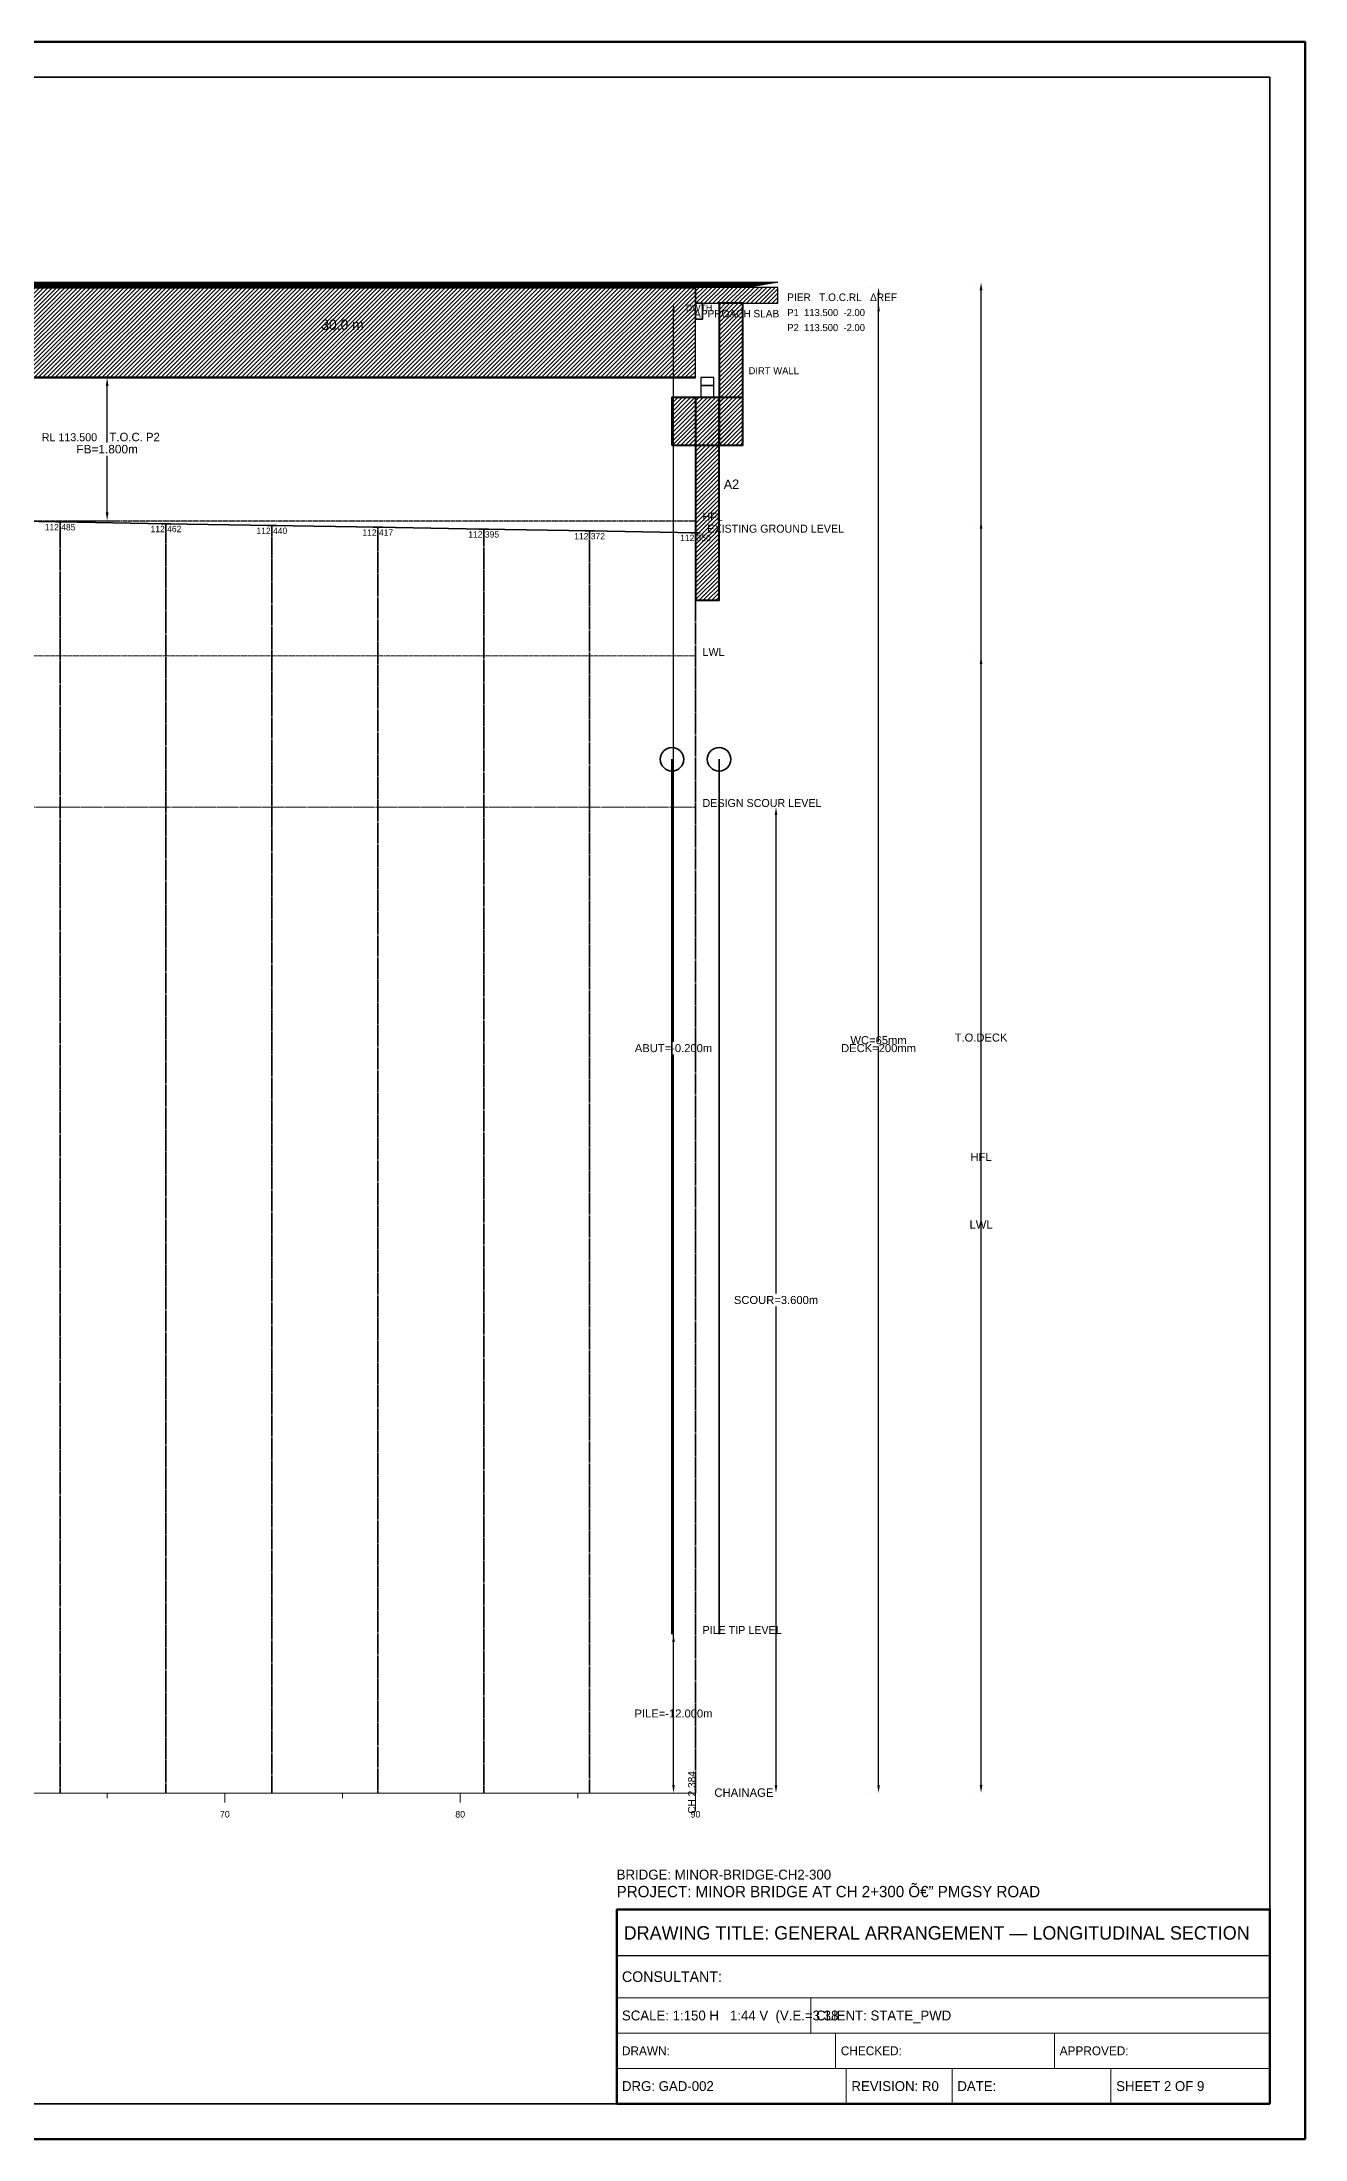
# Model space of a CAD drawing. Header units: metres. Extents: x 0 to 841, y 0 to 594.
# Drawn here: x 483 to 841, y 0 to 594 of the extents above; entities that cross this region are included whole.
import ezdxf
from ezdxf.enums import TextEntityAlignment as Align

# ---------------------------------------------------------------- set-up
doc = ezdxf.new("R2010")
doc.units = ezdxf.units.M
doc.linetypes.add('DASHED', pattern=[0.5, 0.375, -0.125])
doc.linetypes.add('DASHED2', pattern=[0.25, 0.1875, -0.0625])
for name, color, linetype, lineweight in [('ABUT-PROF', 4, 'Continuous', 50), ('BORDER-INNER', 7, 'Continuous', 35), ('BORDER-OUTER', 7, 'Continuous', 70), ('CIVIL-CHAINAGE', 7, 'Continuous', 18), ('CIVIL-GROUND', 3, 'Continuous', 35), ('CIVIL-HFL', 5, 'DASHED', 25), ('CIVIL-LWL', 4, 'DASHED', 18), ('CIVIL-ROAD', 7, 'Continuous', 25), ('CIVIL-SCOUR', 1, 'DASHED2', 18), ('DIM-CHAINAGE', 3, 'Continuous', 18), ('DIM-LINEAR', 3, 'Continuous', 18), ('FOUND-PILE', 4, 'Continuous', 35), ('STRUC-HATCHING', 8, 'Continuous', 18), ('SUB-ABUT', 3, 'Continuous', 35), ('SUB-BEARING', 5, 'Continuous', 25), ('SUB-DIRT-WALL', 3, 'Continuous', 35), ('SUPER-DECK', 2, 'Continuous', 50), ('SUPER-WEARING', 8, 'Continuous', 25), ('TEXT-GENERAL', 7, 'Continuous', 18), ('TEXT-HEADER', 7, 'Continuous', 25), ('TEXT-LEVEL', 5, 'Continuous', 18), ('TEXT-SPEC', 7, 'Continuous', 13), ('TEXT-TITLE', 7, 'Continuous', 25), ('TITLEBLK-BOX', 7, 'Continuous', 50), ('TITLEBLK-TEXT', 7, 'Continuous', 18)]:
    doc.layers.add(name, color=color, linetype=linetype, lineweight=lineweight)
doc.styles.add('BRIDGE_STD', font='Arial.ttf')
doc.dimstyles.new('pmb100', dxfattribs={"dimtxt": 2.5, "dimasz": 0.9375, "dimexe": 2.5, "dimexo": 2.5, "dimtad": 0, "dimtih": 1, "dimdec": 0, "dimtxsty": 'BRIDGE_STD', "dimcen": 2.5, "dimazin": 3, "dimtfac": 1, "dimtmove": 0, "dimatfit": 3})

msp = doc.modelspace()

# ---------------------------------------------------------------- hatches: boundary and pattern name
at = {"layer": 'STRUC-HATCHING'}
h = msp.add_hatch(dxfattribs=at)
h.set_pattern_fill('ANSI31', scale=0.2666667)
h.paths.add_polyline_path([(68.33, 498.92), (668.33, 498.92), (668.33, 524.49), (68.33, 524.49)])
h = msp.add_hatch(dxfattribs=at)
h.set_pattern_fill('ANSI31', scale=0.2666667)
h.paths.add_polyline_path([(668.33, 519.98), (691.67, 519.98), (691.67, 524.49), (668.33, 524.49)])
h = msp.add_hatch(dxfattribs=at)
h.set_pattern_fill('ANSI31', scale=0.2666667)
h.paths.add_polyline_path([(675, 479.78), (681.76, 479.78), (681.76, 519.98), (675, 519.98)])
h = msp.add_hatch(dxfattribs=at)
h.set_pattern_fill('ANSI31', scale=0.2666667)
h.paths.add_polyline_path([(661.58, 479.78), (681.76, 479.78), (681.76, 493.29), (661.58, 493.29)])
h = msp.add_hatch(dxfattribs=at)
h.set_pattern_fill('ANSI31', scale=0.2666667)
h.paths.add_polyline_path([(668.33, 435.86), (675, 435.86), (675, 493.29), (668.33, 493.29)])
at = {"layer": 'SUPER-WEARING'}
h = msp.add_hatch(dxfattribs=at)
h.set_pattern_fill('SOLID')
h.paths.add_polyline_path([(45, 525.95), (691.67, 525.95), (683, 524.49), (53.67, 524.49)])

# ---------------------------------------------------------------- linework, layer by layer
at = {"layer": 'ABUT-PROF', "lineweight": 35}
msp.add_lwpolyline([(668.33, 515.48), (670.33, 515.48), (670.33, 519.98), (668.33, 519.98), (668.33, 515.48)], dxfattribs=at)
at = {"layer": 'BORDER-INNER'}
msp.add_lwpolyline([(10, 10), (831, 10), (831, 584), (10, 584), (10, 10)], dxfattribs=at)
at = {"layer": 'BORDER-OUTER'}
msp.add_lwpolyline([(0, 0), (841, 0), (841, 594), (0, 594), (0, 0)], dxfattribs=at)
at = {"layer": 'CIVIL-CHAINAGE'}
for p, q in [((45, 98), (668.33, 98)), ((501.67, 98), (501.67, 96.53)), ((535, 98), (535, 95.33)), ((568.33, 98), (568.33, 96.53)), ((601.67, 98), (601.67, 95.33)), ((635, 98), (635, 96.53)), ((668.33, 98), (668.33, 95.33)), ((668.33, 96), (668.33, 92.8))]:
    msp.add_line(p, q, dxfattribs=at)
at = {"layer": 'CIVIL-GROUND', "color": 3}
for p, q in [((487, 458.04), (489.67, 458.04)), ((517, 457.54), (519.67, 457.54)), ((547, 457.03), (549.67, 457.03)), ((577, 456.52), (579.67, 456.52)), ((607, 456.02), (609.67, 456.02)), ((637, 455.51), (639.67, 455.51)), ((667, 455), (669.67, 455))]:
    msp.add_line(p, q, dxfattribs=at)
at = {"layer": 'CIVIL-GROUND', "color": 8, "linetype": 'DASHED2'}
for p, q in [((488.33, 458.04), (488.33, 98)), ((518.33, 457.54), (518.33, 98)), ((548.33, 457.03), (548.33, 98)), ((578.33, 456.52), (578.33, 98)), ((608.33, 456.02), (608.33, 98)), ((638.33, 455.51), (638.33, 98)), ((668.33, 455), (668.33, 98))]:
    msp.add_line(p, q, dxfattribs=at)
at = {"layer": 'CIVIL-GROUND', "color": 3}
msp.add_lwpolyline([(68.33, 465.14), (98.33, 464.63), (128.33, 464.12), (158.33, 463.62), (188.33, 463.11), (218.33, 462.6), (248.33, 462.1), (278.33, 461.59), (308.33, 461.08), (338.33, 460.58), (368.33, 460.07), (398.33, 459.56), (428.33, 459.06), (458.33, 458.55), (488.33, 458.04), (518.33, 457.54), (548.33, 457.03), (578.33, 456.52), (608.33, 456.02), (638.33, 455.51), (668.33, 455)], dxfattribs=at)
at = {"layer": 'CIVIL-HFL', "color": 5}
msp.add_line((45, 458.38), (668.33, 458.38), dxfattribs=at)
at = {"layer": 'CIVIL-LWL', "color": 4}
msp.add_line((45, 420.09), (668.33, 420.09), dxfattribs=at)
at = {"layer": 'CIVIL-ROAD', "lineweight": 25}
msp.add_lwpolyline([(668.33, 519.98), (691.67, 519.98), (691.67, 524.49), (668.33, 524.49), (668.33, 519.98)], dxfattribs=at)
at = {"layer": 'CIVIL-SCOUR', "color": 1}
msp.add_line((45, 377.3), (668.33, 377.3), dxfattribs=at)
at = {"layer": 'FOUND-PILE', "lineweight": 35}
for p, q in [((661.67, 390.81), (661.67, 143.05)), ((675, 390.81), (675, 143.05))]:
    msp.add_line(p, q, dxfattribs=at)
at = {"layer": 'FOUND-PILE'}
for centre in [(661.67, 390.81), (675, 390.81)]:
    msp.add_circle(centre, 3.33, dxfattribs=at)
at = {"layer": 'SUB-ABUT', "lineweight": 40}
for points in [[(661.58, 479.78), (681.76, 479.78), (681.76, 493.29), (661.58, 493.29), (661.58, 479.78)], [(668.33, 435.86), (675, 435.86), (675, 493.29), (668.33, 493.29), (668.33, 435.86)]]:
    msp.add_lwpolyline(points, dxfattribs=at)
at = {"layer": 'SUB-ABUT', "lineweight": 30}
msp.add_lwpolyline([(669.83, 493.29), (673.5, 493.29), (673.5, 496.67), (669.83, 496.67), (669.83, 493.29)], dxfattribs=at)
at = {"layer": 'SUB-BEARING', "lineweight": 30}
msp.add_lwpolyline([(669.83, 496.67), (673.5, 496.67), (673.5, 498.92), (669.83, 498.92), (669.83, 496.67)], dxfattribs=at)
at = {"layer": 'SUB-DIRT-WALL', "lineweight": 40}
msp.add_lwpolyline([(675, 479.78), (681.76, 479.78), (681.76, 519.98), (675, 519.98), (675, 479.78)], dxfattribs=at)
at = {"layer": 'SUPER-DECK'}
for p, q in [((68.33, 524.49), (668.33, 524.49)), ((68.33, 498.92), (668.33, 498.92))]:
    msp.add_line(p, q, dxfattribs=at)
at = {"layer": 'SUPER-DECK', "lineweight": 25}
msp.add_line((668.33, 498.92), (668.33, 524.49), dxfattribs=at)
at = {"layer": 'SUPER-WEARING', "lineweight": 25}
msp.add_lwpolyline([(45, 525.95), (691.67, 525.95), (683, 524.49), (53.67, 524.49), (45, 525.95)], dxfattribs=at)
at = {"layer": 'TITLEBLK-BOX', "lineweight": 50}
msp.add_lwpolyline([(646, 10), (831, 10), (831, 65), (646, 65), (646, 10)], dxfattribs=at)
at = {"layer": 'TITLEBLK-BOX', "lineweight": 30}
msp.add_lwpolyline([(646, 52), (831, 52), (831, 65), (646, 65), (646, 52)], dxfattribs=at)
at = {"layer": 'TITLEBLK-BOX', "lineweight": 18}
for points in [[(646, 40), (831, 40), (831, 52), (646, 52), (646, 40)], [(646, 30), (701, 30), (701, 40), (646, 40), (646, 30)], [(701, 30), (831, 30), (831, 40), (701, 40), (701, 30)], [(646, 20), (708, 20), (708, 30), (646, 30), (646, 20)], [(708, 20), (770, 20), (770, 30), (708, 30), (708, 20)], [(770, 20), (831, 20), (831, 30), (770, 30), (770, 20)], [(646, 10), (711, 10), (711, 20), (646, 20), (646, 10)], [(711, 10), (741, 10), (741, 20), (711, 20), (711, 10)], [(741, 10), (786, 10), (786, 20), (741, 20), (741, 10)], [(786, 10), (831, 10), (831, 20), (786, 20), (786, 10)]]:
    msp.add_lwpolyline(points, dxfattribs=at)

# ---------------------------------------------------------------- texts
at = {"layer": 'CIVIL-GROUND', "color": 3}
msp.add_text('EXISTING GROUND LEVEL', height=2.2667, dxfattribs=at).set_placement((671.67, 455))
at = {"layer": 'CIVIL-HFL', "color": 5}
msp.add_text('HFL', height=2.267, dxfattribs=at).set_placement((670.33, 458.38))
at = {"layer": 'CIVIL-LWL', "color": 4}
msp.add_text('LWL', height=2.267, dxfattribs=at).set_placement((670.33, 420.09))
at = {"layer": 'CIVIL-SCOUR', "color": 1}
msp.add_text('DESIGN SCOUR LEVEL', height=2.2667, dxfattribs=at).set_placement((670.33, 377.3))
at = {"layer": 'DIM-CHAINAGE'}
msp.add_text('CH 2.384', height=2.133, rotation=90, dxfattribs=at).set_placement((668.33, 92.16))
at = {"layer": 'TEXT-GENERAL'}
msp.add_text('30.0 m', height=2.933, dxfattribs=at).set_placement((568.33, 512.44), align=Align.CENTER)
for s, height, p in [('A2', 2.667, (676.33, 467.39)), ('PILE TIP LEVEL', 2.2667, (670.33, 143.05))]:
    msp.add_text(s, height=height, dxfattribs=at).set_placement(p)
at = {"layer": 'TEXT-HEADER'}
for s, height, p in [('PIER   T.O.C.RL   ΔREF', 2.1333, (694.33, 520.62)), ('T.O.C. P2', 2.4, (502.33, 480.9))]:
    msp.add_text(s, height=height, dxfattribs=at).set_placement(p)
at = {"layer": 'TEXT-LEVEL'}
for s, height, p in [('RL 113.500', 2.267, (483.15, 480.9)), ('CHAINAGE', 2.4, (673.67, 96.93))]:
    msp.add_text(s, height=height, dxfattribs=at).set_placement(p)
at = {"layer": 'TEXT-LEVEL', "color": 8}
for s, p in [('112.485', (488.33, 455.64)), ('112.462', (518.33, 455.14)), ('112.440', (548.33, 454.63)), ('112.417', (578.33, 454.12)), ('112.395', (608.33, 453.62)), ('112.372', (638.33, 453.11)), ('112.350', (668.33, 452.6))]:
    msp.add_text(s, height=1.8, dxfattribs=at).set_placement(p, align=Align.CENTER)
at = {"layer": 'TEXT-LEVEL'}
for s, p in [('70', (535, 91.07)), ('80', (601.67, 91.07)), ('90', (668.33, 91.07))]:
    msp.add_text(s, height=1.867, dxfattribs=at).set_placement(p, align=Align.CENTER)
at = {"layer": 'TEXT-SPEC', "color": 4}
msp.add_text('DWTH', height=1.867, dxfattribs=at).set_placement((669.33, 517.73), align=Align.CENTER)
at = {"layer": 'TEXT-SPEC'}
msp.add_text('APPROACH SLAB', height=2.1333, dxfattribs=at).set_placement((680, 515.98), align=Align.CENTER)
at = {"layer": 'TEXT-SPEC', "color": 8}
for s, p in [('P1  113.500  -2.00', (694.33, 516.35)), ('P2  113.500  -2.00', (694.33, 512.09))]:
    msp.add_text(s, height=2, dxfattribs=at).set_placement(p)
at = {"layer": 'TEXT-SPEC'}
msp.add_text('DIRT WALL', height=2, dxfattribs=at).set_placement((683.36, 499.88))
at = {"layer": 'TEXT-TITLE'}
for s, height, p in [('PROJECT: MINOR BRIDGE AT CH 2+300 â€” PMGSY ROAD', 3.2, (646, 68.5)), ('DRAWING TITLE: GENERAL ARRANGEMENT — LONGITUDINAL SECTION', 3.8, (648, 56.5))]:
    msp.add_text(s, height=height, dxfattribs=at).set_placement(p)
at = {"layer": 'TITLEBLK-TEXT'}
for s, height, p in [('BRIDGE: MINOR-BRIDGE-CH2-300', 2.8, (646, 73.5)), ('CONSULTANT: ', 3, (647.5, 44.5)), ('SCALE: 1:150 H   1:44 V  (V.E.=3.38', 2.8, (647.5, 33.6)), ('CLIENT: STATE_PWD', 2.8, (702.5, 33.6)), ('DRAWN: ', 2.5, (647.5, 23.75)), ('CHECKED: ', 2.5, (709.5, 23.75)), ('APPROVED: ', 2.5, (771.5, 23.75)), ('DRG: GAD-002', 2.8, (647.5, 13.6)), ('REVISION: R0', 2.8, (712.5, 13.6)), ('DATE: ', 2.8, (742.5, 13.6)), ('SHEET 2 OF 9', 2.8, (787.5, 13.6))]:
    msp.add_text(s, height=height, dxfattribs=at).set_placement(p)

# ---------------------------------------------------------------- dimensions: what is measured, and where the dimension line sits
at = {"layer": 'DIM-LINEAR'}
for base, p1, p2, text, override in [((720.18, 98), (720.18, 98), (720.18, 524.49), 'WC=65mm', {"dimtxt": 2.266667, "dimasz": 2.266667, "dimgap": 0.906667, "dimclrt": 3}), ((749.22, 98), (749.22, 98), (749.22, 525.95), 'T.O.DECK', {"dimtxt": 2.266667, "dimasz": 2.266667, "dimgap": 0.906667, "dimclrt": 3}), ((662.1, 98), (662.1, 98), (662.1, 519.98), 'ABUT=-0.200m', {"dimtxt": 2.266667, "dimasz": 2.266667, "dimgap": 0.906667, "dimclrt": 3}), ((720.18, 98), (720.18, 98), (720.18, 519.98), 'DECK=200mm', {"dimtxt": 2.266667, "dimasz": 2.266667, "dimgap": 0.906667, "dimclrt": 3}), ((501.67, 458.38), (488.33, 458.38), (488.33, 498.92), 'FB=1.800m', {"dimtxt": 2.4, "dimasz": 2.4, "dimgap": 0.96, "dimclrt": 3}), ((749.22, 98), (749.22, 98), (749.22, 458.38), 'HFL', {"dimtxt": 2.266667, "dimasz": 2.266667, "dimgap": 0.906667, "dimclrt": 3}), ((749.22, 98), (749.22, 98), (749.22, 420.09), 'LWL', {"dimtxt": 2.266667, "dimasz": 2.266667, "dimgap": 0.906667, "dimclrt": 3}), ((691.14, 98), (691.14, 98), (691.14, 377.3), 'SCOUR=3.600m', {"dimtxt": 2.266667, "dimasz": 2.266667, "dimgap": 0.906667, "dimclrt": 3}), ((662.1, 98), (662.1, 98), (662.1, 143.05), 'PILE=-12.000m', {"dimtxt": 2.266667, "dimasz": 2.266667, "dimgap": 0.906667, "dimclrt": 3})]:
    msp.add_linear_dim(base=base, p1=p1, p2=p2, angle=90, text=text, dimstyle='pmb100', override=override, dxfattribs=at).render()

doc.saveas('drawing.dxf')
